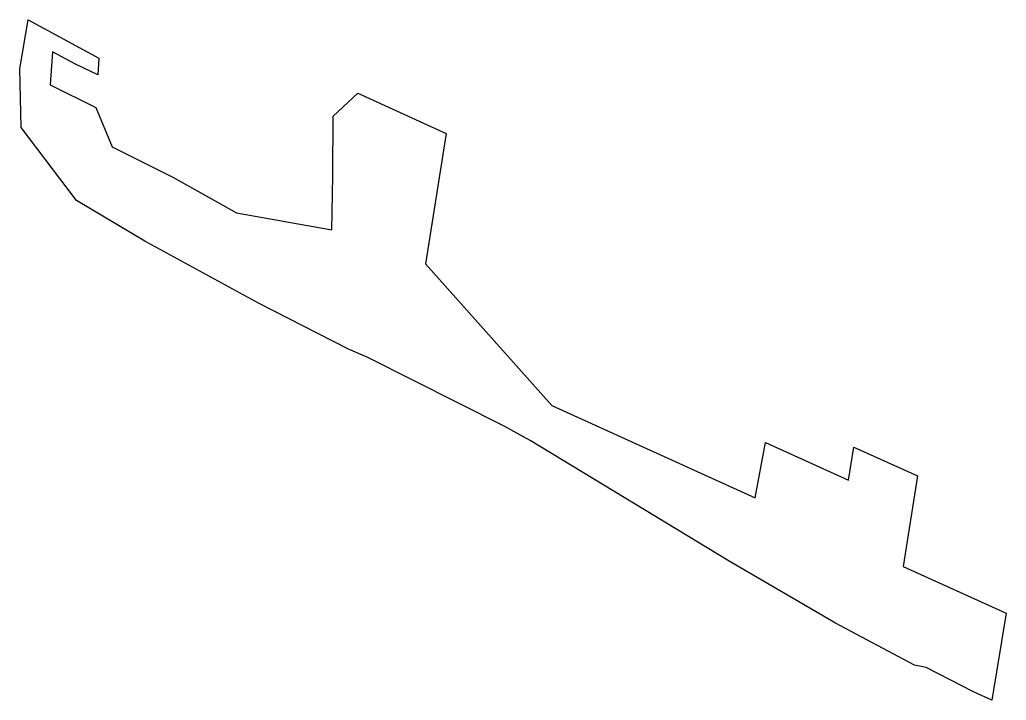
# Model space of a CAD drawing. Header units: metres. Extents: x 257049 to 257369, y 386393 to 386614.
import ezdxf

# ---------------------------------------------------------------- set-up
doc = ezdxf.new("R2010")
doc.units = ezdxf.units.M

msp = doc.modelspace()

# ---------------------------------------------------------------- linework, layer by layer
msp.add_polyline3d([(257339.60341, 386404.657087, 178.265391), (257313.958877, 386418.343824, 177.387805), (257279.360231, 386438.441916, 173.250875), (257214.736914, 386477.641556, 162.520369), (257206.318298, 386482.290518, 161.950333), (257162.030021, 386504.646888, 162.751402), (257155.664987, 386507.311548, 163.858446), (257126.480415, 386522.286712, 163.946723), (257089.578171, 386542.500817, 161.745041), (257067.327853, 386555.630486, 158.714442), (257049.383351, 386579.342808, 132.53149), (257048.896265, 386598.478178, 98.371406), (257051.610139, 386614.421161, 67.005252), (257074.594458, 386601.951416, 68.158627), (257074.275698, 386596.522837, 78.275122), (257067.003482, 386599.966628, 78.817575), (257059.509308, 386603.979555, 78.537214), (257058.77373, 386593.278229, 98.579636), (257073.578693, 386585.913533, 98.115168), (257078.885447, 386573.10336, 116.345643), (257098.657974, 386563.224108, 115.80393), (257119.361651, 386551.639627, 117.479692), (257150.299411, 386546.087858, 98.713027), (257150.639166, 386563.709021, 66.522014), (257150.761842, 386583.109705, 31.314199), (257158.712428, 386590.509861, 10.524611), (257187.475751, 386577.419993, 7.418321), (257180.703232, 386535.134815, 90.213839), (257221.807804, 386489.076806, 135.250935), (257287.857956, 386459.075076, 128.014828), (257291.158381, 386477.019509, 92.48209), (257318.170348, 386464.749957, 89.5228), (257319.909217, 386475.558017, 68.353048), (257340.640272, 386466.141421, 66.081862), (257335.909337, 386436.73597, 123.678338), (257369.434141, 386421.508115, 120.005537), (257364.759137, 386393.246392, 175.481056), (257359.014693, 386395.864773, 176.093923), (257343.40881, 386403.942243, 176.014882), (257339.60341, 386404.657087, 178.265391)])

doc.saveas('drawing.dxf')
